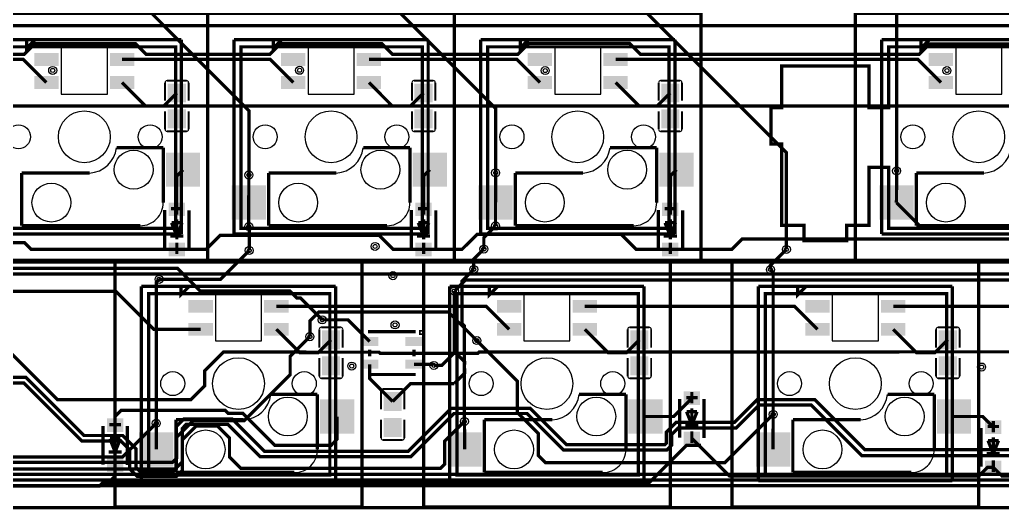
# Model space of a CAD drawing. Extents: x 183 to 12581, y -4976 to -1155.
# Drawn here: x 7304 to 10291, y -4976 to -3488 of the extents above; entities that cross this region are included whole.
import ezdxf

# ---------------------------------------------------------------- set-up
doc = ezdxf.new("R2010")
doc.units = 9
for name, color, linetype, true_color in [('BoardOutLine', 7, 'Continuous', 0xff00ff), ('BottomLayer', 7, 'Continuous', 0x0000ff), ('BottomPasteMaskLayer', 7, 'Continuous', 0x800000), ('BottomSilkLayer', 7, 'Continuous', 0x66cc33), ('BottomSolderMaskLayer', 7, 'Continuous', 0xaa00ff), ('Document', 7, 'Continuous', 0xffffff), ('Hole', 7, 'Continuous', 0x222222), ('Multi-Layer', 7, 'Continuous', 0xc0c0c0), ('TopLayer', 7, 'Continuous', 0xff0000), ('TopSilkLayer', 7, 'Continuous', 0xffcc00)]:
    doc.layers.add(name, color=color, linetype=linetype, true_color=true_color)

msp = doc.modelspace()

# ---------------------------------------------------------------- hatches: boundary and pattern name
at = {"layer": 'BottomLayer'}
for points in [[(7350.2, -3591.3), (7420.2, -3591.3), (7420.2, -3626.3), (7350.2, -3626.3)], [(7580.2, -3591.3), (7650.2, -3591.3), (7650.2, -3626.3), (7580.2, -3626.3)], [(8100.2, -3591.3), (8170.2, -3591.3), (8170.2, -3626.3), (8100.2, -3626.3)], [(8330.2, -3591.3), (8400.2, -3591.3), (8400.2, -3626.3), (8330.2, -3626.3)], [(8850.2, -3591.3), (8920.2, -3591.3), (8920.2, -3626.3), (8850.2, -3626.3)], [(9080.2, -3591.3), (9150.2, -3591.3), (9150.2, -3626.3), (9080.2, -3626.3)], [(10069, -3591.3), (10139, -3591.3), (10139, -3626.3), (10069, -3626.3)], [(7350.2, -3661.3), (7420.2, -3661.3), (7420.2, -3696.3), (7350.2, -3696.3)], [(7580.2, -3661.3), (7650.2, -3661.3), (7650.2, -3696.3), (7580.2, -3696.3)], [(8100.2, -3661.3), (8170.2, -3661.3), (8170.2, -3696.3), (8100.2, -3696.3)], [(8330.2, -3661.3), (8400.2, -3661.3), (8400.2, -3696.3), (8330.2, -3696.3)], [(8850.2, -3661.3), (8920.2, -3661.3), (8920.2, -3696.3), (8850.2, -3696.3)], [(9080.2, -3661.3), (9150.2, -3661.3), (9150.2, -3696.3), (9080.2, -3696.3)], [(10069, -3661.3), (10139, -3661.3), (10139, -3696.3), (10069, -3696.3)], [(7808, -3738.5), (7754.8, -3738.5), (7754.8, -3683), (7808, -3683)], [(8558, -3738.5), (8504.9, -3738.5), (8504.9, -3683), (8558, -3683)], [(9308, -3738.5), (9254.9, -3738.5), (9254.9, -3683), (9308, -3683)], [(7808, -3761.7), (7754.8, -3761.7), (7754.8, -3817.2), (7808, -3817.2)], [(8558, -3761.7), (8504.9, -3761.7), (8504.9, -3817.2), (8558, -3817.2)], [(9308, -3761.7), (9254.9, -3761.7), (9254.9, -3817.2), (9308, -3817.2)], [(7750.2, -3893.8), (7850.2, -3893.8), (7850.2, -3993.8), (7750.2, -3993.8)], [(8500.2, -3893.8), (8600.2, -3893.8), (8600.2, -3993.8), (8500.2, -3993.8)], [(9250.2, -3893.8), (9350.2, -3893.8), (9350.2, -3993.8), (9250.2, -3993.8)], [(7950.2, -3993.8), (8050.2, -3993.8), (8050.2, -4093.8), (7950.2, -4093.8)], [(8700.2, -3993.8), (8800.2, -3993.8), (8800.2, -4093.8), (8700.2, -4093.8)], [(9919, -3993.8), (10019, -3993.8), (10019, -4093.8), (9919, -4093.8)], [(7805, -4083.8), (7805, -4044.4), (7757.8, -4044.4), (7757.8, -4083.8)], [(8555.1, -4083.8), (8555.1, -4044.4), (8507.8, -4044.4), (8507.8, -4083.8)], [(9305.1, -4083.8), (9305.1, -4044.4), (9257.8, -4044.4), (9257.8, -4083.8)], [(7805, -4205.8), (7805, -4166.4), (7757.8, -4166.4), (7757.8, -4205.8)], [(8555.1, -4205.8), (8555.1, -4166.4), (8507.8, -4166.4), (8507.8, -4205.8)], [(9305.1, -4205.8), (9305.1, -4166.4), (9257.8, -4166.4), (9257.8, -4205.8)], [(7818.9, -4341.3), (7888.9, -4341.3), (7888.9, -4376.3), (7818.9, -4376.3)], [(8048.9, -4341.3), (8118.9, -4341.3), (8118.9, -4376.3), (8048.9, -4376.3)], [(8756.4, -4341.3), (8826.4, -4341.3), (8826.4, -4376.3), (8756.4, -4376.3)], [(8986.4, -4341.3), (9056.4, -4341.3), (9056.4, -4376.3), (8986.4, -4376.3)], [(9694, -4341.3), (9764, -4341.3), (9764, -4376.3), (9694, -4376.3)], [(9924, -4341.3), (9994, -4341.3), (9994, -4376.3), (9924, -4376.3)], [(7818.9, -4411.3), (7888.9, -4411.3), (7888.9, -4446.3), (7818.9, -4446.3)], [(8048.9, -4411.3), (8118.9, -4411.3), (8118.9, -4446.3), (8048.9, -4446.3)], [(8756.4, -4411.3), (8826.4, -4411.3), (8826.4, -4446.3), (8756.4, -4446.3)], [(8986.4, -4411.3), (9056.4, -4411.3), (9056.4, -4446.3), (8986.4, -4446.3)], [(9694, -4411.3), (9764, -4411.3), (9764, -4446.3), (9694, -4446.3)], [(9924, -4411.3), (9994, -4411.3), (9994, -4446.3), (9924, -4446.3)], [(8276.8, -4488.5), (8223.6, -4488.5), (8223.6, -4433), (8276.8, -4433)], [(9214.3, -4488.5), (9161.1, -4488.5), (9161.1, -4433), (9214.3, -4433)], [(10151.8, -4488.5), (10098.6, -4488.5), (10098.6, -4433), (10151.8, -4433)], [(8342.1, -4479), (8393.3, -4479), (8393.3, -4453.4), (8342.1, -4453.4)], [(8477.1, -4479), (8528.3, -4479), (8528.3, -4453.4), (8477.1, -4453.4)], [(8276.8, -4511.7), (8223.6, -4511.7), (8223.6, -4567.2), (8276.8, -4567.2)], [(8342.1, -4547.9), (8393.3, -4547.9), (8393.3, -4522.3), (8342.1, -4522.3)], [(8477.1, -4547.9), (8528.3, -4547.9), (8528.3, -4522.3), (8477.1, -4522.3)], [(9214.3, -4511.7), (9161.1, -4511.7), (9161.1, -4567.2), (9214.3, -4567.2)], [(10151.8, -4511.7), (10098.6, -4511.7), (10098.6, -4567.2), (10151.8, -4567.2)], [(8411.1, -4676), (8464.3, -4676), (8464.3, -4620.5), (8411.1, -4620.5)], [(9370.6, -4657.8), (9370.6, -4618.5), (9323.3, -4618.5), (9323.3, -4657.8)], [(8218.9, -4643.8), (8318.9, -4643.8), (8318.9, -4743.8), (8218.9, -4743.8)], [(9156.4, -4643.8), (9256.4, -4643.8), (9256.4, -4743.8), (9156.4, -4743.8)], [(10094, -4643.8), (10194, -4643.8), (10194, -4743.8), (10094, -4743.8)], [(7617.5, -4740), (7617.5, -4700.6), (7570.3, -4700.6), (7570.3, -4740)], [(8411.1, -4699.2), (8464.3, -4699.2), (8464.3, -4754.7), (8411.1, -4754.7)], [(10286.8, -4745.8), (10286.8, -4706.4), (10239.6, -4706.4), (10239.6, -4745.8)], [(7668.9, -4743.8), (7768.9, -4743.8), (7768.9, -4843.8), (7668.9, -4843.8)], [(8606.4, -4743.8), (8706.4, -4743.8), (8706.4, -4843.8), (8606.4, -4843.8)], [(9370.6, -4779.9), (9370.6, -4740.5), (9323.3, -4740.5), (9323.3, -4779.9)], [(9544, -4743.8), (9644, -4743.8), (9644, -4843.8), (9544, -4843.8)], [(7617.5, -4862.1), (7617.5, -4822.7), (7570.3, -4822.7), (7570.3, -4862.1)], [(10286.8, -4867.8), (10286.8, -4828.4), (10239.6, -4828.4), (10239.6, -4867.8)]]:
    msp.add_hatch(color=256, dxfattribs=at).paths.add_polyline_path(points)
at = {"layer": 'BottomPasteMaskLayer'}
for points in [[(7350.2, -3591.3), (7420.2, -3591.3), (7420.2, -3626.3), (7350.2, -3626.3)], [(7580.2, -3591.3), (7650.2, -3591.3), (7650.2, -3626.3), (7580.2, -3626.3)], [(8100.2, -3591.3), (8170.2, -3591.3), (8170.2, -3626.3), (8100.2, -3626.3)], [(8330.2, -3591.3), (8400.2, -3591.3), (8400.2, -3626.3), (8330.2, -3626.3)], [(8850.2, -3591.3), (8920.2, -3591.3), (8920.2, -3626.3), (8850.2, -3626.3)], [(9080.2, -3591.3), (9150.2, -3591.3), (9150.2, -3626.3), (9080.2, -3626.3)], [(10069, -3591.3), (10139, -3591.3), (10139, -3626.3), (10069, -3626.3)], [(7350.2, -3661.3), (7420.2, -3661.3), (7420.2, -3696.3), (7350.2, -3696.3)], [(7580.2, -3661.3), (7650.2, -3661.3), (7650.2, -3696.3), (7580.2, -3696.3)], [(8100.2, -3661.3), (8170.2, -3661.3), (8170.2, -3696.3), (8100.2, -3696.3)], [(8330.2, -3661.3), (8400.2, -3661.3), (8400.2, -3696.3), (8330.2, -3696.3)], [(8850.2, -3661.3), (8920.2, -3661.3), (8920.2, -3696.3), (8850.2, -3696.3)], [(9080.2, -3661.3), (9150.2, -3661.3), (9150.2, -3696.3), (9080.2, -3696.3)], [(10069, -3661.3), (10139, -3661.3), (10139, -3696.3), (10069, -3696.3)], [(7806.6, -3683), (7756.2, -3683), (7754.3, -3684.9), (7754.3, -3730.2), (7756.2, -3732.2), (7772.4, -3732.4), (7772.4, -3714.6), (7790.1, -3714.6), (7790.1, -3732), (7806.6, -3732.2), (7808.6, -3730.2), (7808.6, -3684.9)], [(8556.6, -3683), (8506.2, -3683), (8504.3, -3684.9), (8504.3, -3730.2), (8506.2, -3732.2), (8522.4, -3732.4), (8522.4, -3714.6), (8540.1, -3714.6), (8540.1, -3732), (8556.6, -3732.2), (8558.6, -3730.2), (8558.6, -3684.9)], [(9306.6, -3683), (9256.3, -3683), (9254.3, -3684.9), (9254.3, -3730.2), (9256.3, -3732.2), (9272.4, -3732.4), (9272.4, -3714.6), (9290.1, -3714.6), (9290.1, -3732), (9306.6, -3732.2), (9308.6, -3730.2), (9308.6, -3684.9)], [(7756.2, -3817.2), (7806.6, -3817.2), (7808.6, -3815.2), (7808.6, -3770), (7806.6, -3768), (7790.5, -3767.8), (7790.5, -3785.5), (7772.8, -3785.5), (7772.8, -3768.2), (7756.2, -3768), (7754.2, -3770), (7754.2, -3815.2)], [(8506.2, -3817.2), (8556.6, -3817.2), (8558.6, -3815.2), (8558.6, -3770), (8556.6, -3768), (8540.5, -3767.8), (8540.5, -3785.5), (8522.8, -3785.5), (8522.8, -3768.2), (8506.2, -3768), (8504.3, -3770), (8504.3, -3815.2)], [(9256.3, -3817.2), (9306.6, -3817.2), (9308.6, -3815.2), (9308.6, -3770), (9306.6, -3768), (9290.5, -3767.8), (9290.5, -3785.5), (9272.8, -3785.5), (9272.8, -3768.2), (9256.3, -3768), (9254.3, -3770), (9254.3, -3815.2)], [(7750.2, -3893.8), (7850.2, -3893.8), (7850.2, -3993.8), (7750.2, -3993.8)], [(8500.2, -3893.8), (8600.2, -3893.8), (8600.2, -3993.8), (8500.2, -3993.8)], [(9250.2, -3893.8), (9350.2, -3893.8), (9350.2, -3993.8), (9250.2, -3993.8)], [(7950.2, -3993.8), (8050.2, -3993.8), (8050.2, -4093.8), (7950.2, -4093.8)], [(8700.2, -3993.8), (8800.2, -3993.8), (8800.2, -4093.8), (8700.2, -4093.8)], [(9919, -3993.8), (10019, -3993.8), (10019, -4093.8), (9919, -4093.8)], [(7805, -4083.8), (7805, -4044.4), (7757.8, -4044.4), (7757.8, -4083.8)], [(8555.1, -4083.8), (8555.1, -4044.4), (8507.8, -4044.4), (8507.8, -4083.8)], [(9305.1, -4083.8), (9305.1, -4044.4), (9257.8, -4044.4), (9257.8, -4083.8)], [(7805, -4205.8), (7805, -4166.4), (7757.8, -4166.4), (7757.8, -4205.8)], [(8555.1, -4205.8), (8555.1, -4166.4), (8507.8, -4166.4), (8507.8, -4205.8)], [(9305.1, -4205.8), (9305.1, -4166.4), (9257.8, -4166.4), (9257.8, -4205.8)], [(7818.9, -4341.3), (7888.9, -4341.3), (7888.9, -4376.3), (7818.9, -4376.3)], [(8048.9, -4341.3), (8118.9, -4341.3), (8118.9, -4376.3), (8048.9, -4376.3)], [(8756.4, -4341.3), (8826.4, -4341.3), (8826.4, -4376.3), (8756.4, -4376.3)], [(8986.4, -4341.3), (9056.4, -4341.3), (9056.4, -4376.3), (8986.4, -4376.3)], [(9694, -4341.3), (9764, -4341.3), (9764, -4376.3), (9694, -4376.3)], [(9924, -4341.3), (9994, -4341.3), (9994, -4376.3), (9924, -4376.3)], [(7818.9, -4411.3), (7888.9, -4411.3), (7888.9, -4446.3), (7818.9, -4446.3)], [(8048.9, -4411.3), (8118.9, -4411.3), (8118.9, -4446.3), (8048.9, -4446.3)], [(8756.4, -4411.3), (8826.4, -4411.3), (8826.4, -4446.3), (8756.4, -4446.3)], [(8986.4, -4411.3), (9056.4, -4411.3), (9056.4, -4446.3), (8986.4, -4446.3)], [(9694, -4411.3), (9764, -4411.3), (9764, -4446.3), (9694, -4446.3)], [(9924, -4411.3), (9994, -4411.3), (9994, -4446.3), (9924, -4446.3)], [(8275.4, -4433), (8225, -4433), (8223, -4434.9), (8223, -4480.2), (8225, -4482.2), (8241.1, -4482.4), (8241.1, -4464.7), (8258.8, -4464.7), (8258.8, -4482), (8275.4, -4482.2), (8277.3, -4480.2), (8277.3, -4434.9)], [(9212.9, -4433), (9162.5, -4433), (9160.5, -4434.9), (9160.5, -4480.2), (9162.5, -4482.2), (9178.6, -4482.4), (9178.6, -4464.7), (9196.4, -4464.7), (9196.4, -4482), (9212.9, -4482.2), (9214.9, -4480.2), (9214.9, -4434.9)], [(10150.4, -4433), (10100, -4433), (10098.1, -4434.9), (10098.1, -4480.2), (10100, -4482.2), (10116.2, -4482.4), (10116.2, -4464.7), (10133.9, -4464.7), (10133.9, -4482), (10150.4, -4482.2), (10152.4, -4480.2), (10152.4, -4434.9)], [(8342.1, -4479), (8393.3, -4479), (8393.3, -4453.4), (8342.1, -4453.4)], [(8477.1, -4479), (8528.3, -4479), (8528.3, -4453.4), (8477.1, -4453.4)], [(8225, -4567.2), (8275.4, -4567.2), (8277.3, -4565.3), (8277.3, -4520), (8275.4, -4518), (8259.2, -4517.8), (8259.2, -4535.5), (8241.5, -4535.5), (8241.5, -4518.2), (8225, -4518), (8223, -4520), (8223, -4565.3)], [(8342.1, -4547.9), (8393.3, -4547.9), (8393.3, -4522.3), (8342.1, -4522.3)], [(8477.1, -4547.9), (8528.3, -4547.9), (8528.3, -4522.3), (8477.1, -4522.3)], [(9162.5, -4567.2), (9212.9, -4567.2), (9214.9, -4565.3), (9214.9, -4520), (9212.9, -4518), (9196.7, -4517.8), (9196.7, -4535.5), (9179, -4535.5), (9179, -4518.2), (9162.5, -4518), (9160.5, -4520), (9160.5, -4565.3)], [(10100, -4567.2), (10150.4, -4567.2), (10152.4, -4565.3), (10152.4, -4520), (10150.4, -4518), (10134.3, -4517.8), (10134.3, -4535.5), (10116.6, -4535.5), (10116.6, -4518.2), (10100, -4518), (10098.1, -4520), (10098.1, -4565.3)], [(8462.9, -4620.5), (8412.5, -4620.5), (8410.5, -4622.4), (8410.5, -4667.7), (8412.5, -4669.7), (8428.6, -4669.9), (8428.6, -4652.2), (8446.3, -4652.2), (8446.3, -4669.5), (8462.9, -4669.7), (8464.8, -4667.7), (8464.8, -4622.4)], [(9370.6, -4657.8), (9370.6, -4618.5), (9323.3, -4618.5), (9323.3, -4657.8)], [(8218.9, -4643.8), (8318.9, -4643.8), (8318.9, -4743.8), (8218.9, -4743.8)], [(9156.4, -4643.8), (9256.4, -4643.8), (9256.4, -4743.8), (9156.4, -4743.8)], [(10094, -4643.8), (10194, -4643.8), (10194, -4743.8), (10094, -4743.8)], [(7617.5, -4740), (7617.5, -4700.6), (7570.3, -4700.6), (7570.3, -4740)], [(8412.5, -4754.7), (8462.9, -4754.7), (8464.8, -4752.8), (8464.8, -4707.5), (8462.9, -4705.5), (8446.7, -4705.3), (8446.7, -4723), (8429, -4723), (8429, -4705.7), (8412.5, -4705.5), (8410.5, -4707.5), (8410.5, -4752.8)], [(10286.8, -4745.8), (10286.8, -4706.4), (10239.6, -4706.4), (10239.6, -4745.8)], [(7668.9, -4743.8), (7768.9, -4743.8), (7768.9, -4843.8), (7668.9, -4843.8)], [(8606.4, -4743.8), (8706.4, -4743.8), (8706.4, -4843.8), (8606.4, -4843.8)], [(9370.6, -4779.9), (9370.6, -4740.5), (9323.3, -4740.5), (9323.3, -4779.9)], [(9544, -4743.8), (9644, -4743.8), (9644, -4843.8), (9544, -4843.8)], [(7617.5, -4862.1), (7617.5, -4822.7), (7570.3, -4822.7), (7570.3, -4862.1)], [(10286.8, -4867.8), (10286.8, -4828.4), (10239.6, -4828.4), (10239.6, -4867.8)]]:
    msp.add_hatch(color=256, dxfattribs=at).paths.add_polyline_path(points)
at = {"layer": 'BottomSolderMaskLayer'}
for points in [[(7348.2, -3589.3), (7422.2, -3589.3), (7422.2, -3628.3), (7348.2, -3628.3)], [(7578.2, -3589.3), (7652.2, -3589.3), (7652.2, -3628.3), (7578.2, -3628.3)], [(8098.2, -3589.3), (8172.2, -3589.3), (8172.2, -3628.3), (8098.2, -3628.3)], [(8328.2, -3589.3), (8402.2, -3589.3), (8402.2, -3628.3), (8328.2, -3628.3)], [(8848.2, -3589.3), (8922.2, -3589.3), (8922.2, -3628.3), (8848.2, -3628.3)], [(9078.2, -3589.3), (9152.2, -3589.3), (9152.2, -3628.3), (9078.2, -3628.3)], [(10067, -3589.3), (10141, -3589.3), (10141, -3628.3), (10067, -3628.3)], [(7348.2, -3659.3), (7422.2, -3659.3), (7422.2, -3698.3), (7348.2, -3698.3)], [(7578.2, -3659.3), (7652.2, -3659.3), (7652.2, -3698.3), (7578.2, -3698.3)], [(8098.2, -3659.3), (8172.2, -3659.3), (8172.2, -3698.3), (8098.2, -3698.3)], [(8328.2, -3659.3), (8402.2, -3659.3), (8402.2, -3698.3), (8328.2, -3698.3)], [(8848.2, -3659.3), (8922.2, -3659.3), (8922.2, -3698.3), (8848.2, -3698.3)], [(9078.2, -3659.3), (9152.2, -3659.3), (9152.2, -3698.3), (9078.2, -3698.3)], [(10067, -3659.3), (10141, -3659.3), (10141, -3698.3), (10067, -3698.3)], [(7808.9, -3739.5), (7753.9, -3739.5), (7753.9, -3681.9), (7808.9, -3681.9)], [(8559, -3739.5), (8503.9, -3739.5), (8503.9, -3681.9), (8559, -3681.9)], [(9309, -3739.5), (9253.9, -3739.5), (9253.9, -3681.9), (9309, -3681.9)], [(7808.9, -3760.7), (7753.9, -3760.7), (7753.9, -3818.3), (7808.9, -3818.3)], [(8559, -3760.7), (8503.9, -3760.7), (8503.9, -3818.3), (8559, -3818.3)], [(9309, -3760.7), (9253.9, -3760.7), (9253.9, -3818.3), (9309, -3818.3)], [(7748.2, -3891.8), (7852.2, -3891.8), (7852.2, -3995.8), (7748.2, -3995.8)], [(8498.2, -3891.8), (8602.2, -3891.8), (8602.2, -3995.8), (8498.2, -3995.8)], [(9248.2, -3891.8), (9352.2, -3891.8), (9352.2, -3995.8), (9248.2, -3995.8)], [(7948.2, -3991.8), (8052.2, -3991.8), (8052.2, -4095.8), (7948.2, -4095.8)], [(8698.2, -3991.8), (8802.2, -3991.8), (8802.2, -4095.8), (8698.2, -4095.8)], [(9917, -3991.8), (10021, -3991.8), (10021, -4095.8), (9917, -4095.8)], [(7806.2, -4084.6), (7806.2, -4043.5), (7756.6, -4043.5), (7756.6, -4084.6)], [(8556.3, -4084.6), (8556.3, -4043.5), (8506.6, -4043.5), (8506.6, -4084.6)], [(9306.3, -4084.6), (9306.3, -4043.5), (9256.6, -4043.5), (9256.6, -4084.6)], [(7806.2, -4206.6), (7806.2, -4165.6), (7756.6, -4165.6), (7756.6, -4206.6)], [(8556.3, -4206.6), (8556.3, -4165.6), (8506.6, -4165.6), (8506.6, -4206.6)], [(9306.3, -4206.6), (9306.3, -4165.6), (9256.6, -4165.6), (9256.6, -4206.6)], [(7816.9, -4339.3), (7890.9, -4339.3), (7890.9, -4378.3), (7816.9, -4378.3)], [(8046.9, -4339.3), (8120.9, -4339.3), (8120.9, -4378.3), (8046.9, -4378.3)], [(8754.4, -4339.3), (8828.4, -4339.3), (8828.4, -4378.3), (8754.4, -4378.3)], [(8984.4, -4339.3), (9058.4, -4339.3), (9058.4, -4378.3), (8984.4, -4378.3)], [(9692, -4339.3), (9766, -4339.3), (9766, -4378.3), (9692, -4378.3)], [(9922, -4339.3), (9996, -4339.3), (9996, -4378.3), (9922, -4378.3)], [(7816.9, -4409.3), (7890.9, -4409.3), (7890.9, -4448.3), (7816.9, -4448.3)], [(8046.9, -4409.3), (8120.9, -4409.3), (8120.9, -4448.3), (8046.9, -4448.3)], [(8754.4, -4409.3), (8828.4, -4409.3), (8828.4, -4448.3), (8754.4, -4448.3)], [(8984.4, -4409.3), (9058.4, -4409.3), (9058.4, -4448.3), (8984.4, -4448.3)], [(9692, -4409.3), (9766, -4409.3), (9766, -4448.3), (9692, -4448.3)], [(9922, -4409.3), (9996, -4409.3), (9996, -4448.3), (9922, -4448.3)], [(8277.7, -4489.5), (8222.6, -4489.5), (8222.6, -4431.9), (8277.7, -4431.9)], [(9215.2, -4489.5), (9160.2, -4489.5), (9160.2, -4431.9), (9215.2, -4431.9)], [(10152.7, -4489.5), (10097.7, -4489.5), (10097.7, -4431.9), (10152.7, -4431.9)], [(8341.1, -4480), (8394.3, -4480), (8394.3, -4452.4), (8341.1, -4452.4)], [(8476.1, -4480), (8529.3, -4480), (8529.3, -4452.4), (8476.1, -4452.4)], [(8277.7, -4510.7), (8222.6, -4510.7), (8222.6, -4568.3), (8277.7, -4568.3)], [(8341.1, -4548.9), (8394.3, -4548.9), (8394.3, -4521.3), (8341.1, -4521.3)], [(8476.1, -4548.9), (8529.3, -4548.9), (8529.3, -4521.3), (8476.1, -4521.3)], [(9215.2, -4510.7), (9160.2, -4510.7), (9160.2, -4568.3), (9215.2, -4568.3)], [(10152.7, -4510.7), (10097.7, -4510.7), (10097.7, -4568.3), (10152.7, -4568.3)], [(8410.1, -4677), (8465.2, -4677), (8465.2, -4619.4), (8410.1, -4619.4)], [(9371.8, -4658.7), (9371.8, -4617.6), (9322.1, -4617.6), (9322.1, -4658.7)], [(8216.9, -4641.8), (8320.9, -4641.8), (8320.9, -4745.8), (8216.9, -4745.8)], [(9154.4, -4641.8), (9258.4, -4641.8), (9258.4, -4745.8), (9154.4, -4745.8)], [(10092, -4641.8), (10196, -4641.8), (10196, -4745.8), (10092, -4745.8)], [(7618.7, -4740.9), (7618.7, -4699.8), (7569.1, -4699.8), (7569.1, -4740.9)], [(8410.1, -4698.2), (8465.2, -4698.2), (8465.2, -4755.8), (8410.1, -4755.8)], [(10288, -4746.6), (10288, -4705.6), (10238.4, -4705.6), (10238.4, -4746.6)], [(7666.9, -4741.8), (7770.9, -4741.8), (7770.9, -4845.8), (7666.9, -4845.8)], [(8604.4, -4741.8), (8708.4, -4741.8), (8708.4, -4845.8), (8604.4, -4845.8)], [(9371.8, -4780.7), (9371.8, -4739.7), (9322.1, -4739.7), (9322.1, -4780.7)], [(9542, -4741.8), (9646, -4741.8), (9646, -4845.8), (9542, -4845.8)], [(7618.7, -4862.9), (7618.7, -4821.9), (7569.1, -4821.9), (7569.1, -4862.9)], [(10288, -4868.6), (10288, -4827.6), (10238.4, -4827.6), (10238.4, -4868.6)]]:
    msp.add_hatch(color=256, dxfattribs=at).paths.add_polyline_path(points)
at = {"layer": 'Document'}
for points in [[(7764.2, -4067.2), (7799.2, -4067.2), (7799.2, -4057.2), (7764.2, -4057.2)], [(7786.4, -4080.1), (7786.4, -4045.1), (7776.4, -4045.1), (7776.4, -4080.1)], [(8514.3, -4067.2), (8549.3, -4067.2), (8549.3, -4057.2), (8514.3, -4057.2)], [(8536.4, -4080.1), (8536.4, -4045.1), (8526.4, -4045.1), (8526.4, -4080.1)], [(9264.3, -4067.2), (9299.3, -4067.2), (9299.3, -4057.2), (9264.3, -4057.2)], [(9286.4, -4080.1), (9286.4, -4045.1), (9276.4, -4045.1), (9276.4, -4080.1)], [(7786.4, -4200.1), (7786.4, -4165.1), (7776.4, -4165.1), (7776.4, -4200.1)], [(8536.4, -4200.1), (8536.4, -4165.1), (8526.4, -4165.1), (8526.4, -4200.1)], [(9286.4, -4200.1), (9286.4, -4165.1), (9276.4, -4165.1), (9276.4, -4200.1)], [(9352, -4654.2), (9352, -4619.2), (9342, -4619.2), (9342, -4654.2)], [(9329.8, -4641.2), (9364.8, -4641.2), (9364.8, -4631.2), (9329.8, -4631.2)], [(7576.7, -4723.4), (7611.7, -4723.4), (7611.7, -4713.4), (7576.7, -4713.4)], [(7598.9, -4736.4), (7598.9, -4701.4), (7588.9, -4701.4), (7588.9, -4736.4)], [(10246, -4729.2), (10281, -4729.2), (10281, -4719.2), (10246, -4719.2)], [(10268.2, -4742.1), (10268.2, -4707.1), (10258.2, -4707.1), (10258.2, -4742.1)], [(9352, -4774.2), (9352, -4739.2), (9342, -4739.2), (9342, -4774.2)], [(7598.9, -4856.4), (7598.9, -4821.4), (7588.9, -4821.4), (7588.9, -4856.4)], [(10268.2, -4862.1), (10268.2, -4827.1), (10258.2, -4827.1), (10258.2, -4862.1)]]:
    msp.add_hatch(color=256, dxfattribs=at).paths.add_polyline_path(points)

# ---------------------------------------------------------------- linework, layer by layer
at = {"layer": 'BoardOutLine', "const_width": 10}
msp.add_lwpolyline([(12505.8, -4971), (248.9, -4971)], dxfattribs=at)
at = {"layer": 'BottomLayer'}
for points, const_width in [([(11552.7, -3608.8), (11552.7, -3603.2), (11503.5, -3554), (11288.5, -3554), (11249.8, -3592.8), (10413.8, -3592.8), (10383, -3562), (10069.5, -3562), (10038.8, -3592.8), (9190.8, -3592.8), (9158, -3560), (8851.5, -3560), (8818.8, -3592.8), (8436.7, -3592.8), (8405, -3561), (8096.5, -3561), (8064.8, -3592.8), (7687.7, -3592.8), (7656, -3561), (7349.5, -3561), (7317.7, -3592.8), (6931.7, -3592.8)], 10), ([(6865.1, -3608.8), (7315.2, -3608.8), (7385.2, -3678.8)], 10), ([(7615.2, -3608.8), (8065.2, -3608.8), (8135.2, -3678.8)], 10), ([(8365.2, -3608.8), (8815.2, -3608.8), (8885.2, -3678.8)], 10), ([(9115.2, -3608.8), (10034, -3608.8), (10104, -3678.8)], 10), ([(7615.2, -3678.8), (7686.4, -3750.1), (7708, -3750.1)], 10), ([(8365.2, -3678.8), (8436.4, -3750.1), (8454.5, -3750.1)], 10), ([(9115.2, -3678.8), (9186.4, -3750.1), (9187.7, -3750.1)], 10), ([(7781.4, -3710.7), (7742, -3750.1), (7687.7, -3750.1)], 10), ([(8531.4, -3710.7), (8494.5, -3747.7), (8494.5, -3750.1)], 10), ([(9281.4, -3710.7), (9242.1, -3750.1), (9218.7, -3750.1)], 10), ([(1236.9, -3750.1), (11625.2, -3750.1)], 10), ([(7800.2, -3943.8), (7781.4, -3962.6), (7781.4, -4064.1)], 10), ([(8550.2, -3943.8), (8531.4, -3962.6), (8531.4, -4064.1)], 10), ([(9300.2, -3943.8), (9281.4, -3962.6), (9281.4, -4064.1)], 10), ([(9969.4, -3947.3), (9969, -4043.8)], 10), ([(8000.4, -3959.9), (8000.2, -4043.8)], 10), ([(8750.5, -3953.3), (8750.2, -4043.8)], 10), ([(8000.2, -4043.8), (8000.2, -4116.8)], 10), ([(8750.2, -4043.8), (8750.2, -4114.8)], 10), ([(9969, -4043.8), (10043, -4117.9), (10367.5, -4117.9)], 10), ([(7189.1, -4165.9), (7319, -4165.9), (7339.3, -4186.1), (7870.8, -4186.1), (7913.7, -4143.1), (8396.5, -4143.1), (8439.4, -4186.1), (8648, -4186.1), (8693.7, -4140.5), (9132.3, -4140.5), (9178, -4186.1), (9468.5, -4186.1), (9500.5, -4154.1), (10412.9, -4154.1), (10444.9, -4186.1), (11048.7, -4186.1), (11076.1, -4158.7), (11564.6, -4158.7), (11592, -4186.1), (11719, -4186.1)], 10), ([(8714.7, -4184.9), (8683.9, -4215.7), (8683.9, -4246.6)], 10), ([(9634.4, -4186.2), (9585.9, -4234.7), (9585.9, -4247.3)], 10), ([(8001.4, -4189.3), (7913.6, -4277.1), (7727.5, -4277.1)], 10), ([(11742.8, -4278.7), (8659.1, -4278.7), (8625.2, -4312.6)], 10), ([(6490.1, -4358.9), (6534.4, -4314.6), (7595.4, -4313.1), (7711.1, -4428.9), (7853.9, -4428.9)], 10), ([(8083.9, -4358.9), (8721.4, -4358.9), (8791.4, -4428.9)], 10), ([(9021.4, -4358.9), (9659, -4358.9), (9729, -4428.9)], 10), ([(9959, -4358.9), (10502.7, -4358.9), (10572.7, -4428.9)], 10), ([(8693.7, -4463.2), (8606.6, -4376.1), (8213.6, -4376.1), (8185.9, -4403.8), (8185.9, -4451.2)], 10), ([(8223.3, -4400.1), (8301.5, -4400.1), (8367.7, -4466.2)], 10), ([(8083.9, -4428.9), (8155.2, -4500.1), (8165.7, -4500.1)], 10), ([(9021.4, -4428.9), (9092.7, -4500.1), (9111.7, -4500.1)], 10), ([(9959, -4428.9), (10030.2, -4500.1), (10031.5, -4500.1)], 10), ([(8250.2, -4460.7), (8210.8, -4500.1), (8156.4, -4500.1)], 10), ([(9187.7, -4460.7), (9148.3, -4500.1), (9093.9, -4500.1)], 10), ([(10125.2, -4460.7), (10085.8, -4500.1), (10031.5, -4500.1)], 10), ([(7919.5, -4501.9), (7865.9, -4555.4), (7865.9, -4601.1), (7824.5, -4642.5), (7418.6, -4642.5), (7274.2, -4498.1)], 9.8), ([(7919.5, -4501.9), (7923.4, -4498), (8395.8, -4498.3), (8399.6, -4502.2), (8631, -4502.2), (8656.1, -4527.2), (8656.1, -4536.5)], 9.8), ([(12265.8, -4496.9), (8700.7, -4497.8), (8696.3, -4502.2), (8631, -4502.2)], 9.8), ([(8437.7, -4648.2), (8367.7, -4578.2), (8367.7, -4535.1)], 10), ([(8562.8, -4538.7), (8559.2, -4535.1), (8502.7, -4535.1)], 10), ([(8625.2, -4593.8), (8656.1, -4562.9), (8655.8, -4528.4)], 10), ([(10340.4, -4794.8), (9873.1, -4794.8), (9721.4, -4643.1), (9544.8, -4643.1), (9476.3, -4711.6), (9299.4, -4711.6), (9269.4, -4741.6), (9269.4, -4774.6), (9264.4, -4779.6), (8966.5, -4779.6), (8855.5, -4668.6), (8615.5, -4668.6), (8484.5, -4799.6), (8047.5, -4799.6), (7949.5, -4701.6), (7803, -4701.6), (7780.5, -4724.1), (7780.5, -4851.8), (7772, -4859.6), (7668.3, -4859.6), (7657.5, -4848.8), (7657.5, -4792.2), (7616.9, -4751.6), (7499.1, -4751.6), (7322.7, -4575.1), (6798.9, -4575.1)], 10), ([(10418.8, -4812.8), (9863.5, -4812.8), (9710, -4659.3), (9551.4, -4659.3), (9481.9, -4728.8), (9305.4, -4728.8), (9285.5, -4748.8), (9285.5, -4781.3), (9271, -4795.8), (8957.3, -4795.8), (8846.2, -4684.7), (8623.6, -4684.7), (8492.1, -4816.2), (8034.7, -4816.2), (7936.6, -4718), (7809.9, -4718), (7798.1, -4729.9), (7798.1, -4858), (7780.3, -4875.8), (7661.4, -4875.8), (7638.4, -4852.8), (7638.4, -4795.9), (7610.6, -4768), (7492.5, -4768), (7316.2, -4591.7), (6807.5, -4591.7)], 10), ([(8437.7, -4648.2), (8492.1, -4593.8), (8625.2, -4593.8)], 10), ([(9347, -4638.2), (9291.3, -4693.9), (9206.4, -4693.9)], 10), ([(8268.9, -4693.9), (8268.9, -4762.6), (8250.2, -4781.4), (8079.2, -4781.4), (7982.5, -4684.6), (7937.5, -4684.6), (7928.2, -4675.3), (7611.7, -4675.3), (7593.9, -4693.1), (7593.9, -4720.3)], 10), ([(9594.2, -4687.5), (9594, -4793.9)], 10), ([(10263.2, -4726.1), (10231, -4693.9), (10144, -4693.9)], 10), ([(7718.9, -4714.4), (7718.9, -4793.9)], 10), ([(8655.8, -4708.9), (8656.4, -4793.9)], 10), ([(3597.8, -4839.8), (3633.1, -4875.1), (4138.5, -4875.1), (4166.7, -4846.9), (4719.7, -4846.9), (4777.8, -4905.1), (5011.1, -4905.1), (5050.8, -4944.7), (5446.9, -4944.7), (5486.5, -4905.1), (7545.9, -4905.1), (7554.8, -4896.3), (9215.9, -4896.3), (9330.8, -4781.4), (9375.2, -4781.4)], 10), ([(9347, -4760.2), (9461.9, -4875.1), (10219, -4875.1), (10245.9, -4848.1), (10263.2, -4848.1)], 10), ([(7593.9, -4842.4), (7593.5, -4875.1), (7572.3, -4896.3), (7554.8, -4896.3)], 10), ([(11080, -4854.1), (11059, -4875.1), (10290.2, -4875.1), (10263.2, -4848.1)], 10)]:
    msp.add_lwpolyline(points, dxfattribs=dict(at, const_width=const_width))
at = {"layer": 'BottomSilkLayer', "const_width": 10}
for points in [[(7325.2, -3548.8), (7350.2, -3548.8), (7325.2, -3573.8), (7325.2, -3548.8)], [(8075.2, -3548.8), (8100.2, -3548.8), (8075.2, -3573.8), (8075.2, -3548.8)], [(8825.2, -3548.8), (8850.2, -3548.8), (8825.2, -3573.8), (8825.2, -3548.8)], [(10044, -3548.8), (10069, -3548.8), (10044, -3573.8), (10044, -3548.8)], [(7793.9, -4298.8), (7818.9, -4298.8), (7793.9, -4323.8), (7793.9, -4298.8)], [(8731.4, -4298.8), (8756.4, -4298.8), (8731.4, -4323.8), (8731.4, -4298.8)], [(9669, -4298.8), (9694, -4298.8), (9669, -4323.8), (9669, -4298.8)], [(8522.7, -4436.2), (8522.7, -4441.2), (8527.7, -4441.2), (8527.7, -4436.2), (8522.7, -4436.2)]]:
    msp.add_lwpolyline(points, close=True, dxfattribs=at)
at = {"layer": 'BottomSilkLayer'}
for points, const_width in [([(7811, -3672.8), (7751.8, -3672.8)], 6), ([(8561, -3672.8), (8501.9, -3672.8)], 6), ([(9311, -3672.8), (9251.9, -3672.8)], 6), ([(7745.8, -3678.8), (7745.8, -3734.3)], 6), ([(7817, -3734.3), (7817, -3678.8)], 6), ([(8495.9, -3678.8), (8495.9, -3734.3)], 6), ([(8567, -3734.3), (8567, -3678.8)], 6), ([(9245.9, -3678.8), (9245.9, -3734.3)], 6), ([(9317, -3734.3), (9317, -3678.8)], 6), ([(7745.8, -3821.4), (7745.8, -3765.9)], 6), ([(7817, -3765.9), (7817, -3821.4)], 6), ([(8495.9, -3821.4), (8495.9, -3765.9)], 6), ([(8567, -3765.9), (8567, -3821.4)], 6), ([(9245.9, -3821.4), (9245.9, -3765.9)], 6), ([(9317, -3765.9), (9317, -3821.4)], 6), ([(7811, -3827.4), (7751.8, -3827.4)], 6), ([(8561, -3827.4), (8501.9, -3827.4)], 6), ([(9311, -3827.4), (9251.9, -3827.4)], 6), ([(7744.7, -4184.4), (7744.7, -4066.3)], 10), ([(7818.7, -4184.9), (7818.7, -4066.8)], 10), ([(8494.7, -4184.4), (8494.7, -4066.3)], 10), ([(8568.7, -4184.9), (8568.7, -4066.8)], 10), ([(9244.7, -4184.4), (9244.7, -4066.3)], 10), ([(9318.7, -4184.9), (9318.7, -4066.8)], 10), ([(7781.4, -4155.1), (7781.4, -4095.1)], 10), ([(8531.4, -4155.1), (8531.4, -4095.1)], 10), ([(9281.4, -4155.1), (9281.4, -4095.1)], 10), ([(7765.4, -4105.1), (7781.4, -4145.1)], 10), ([(7797.4, -4105.1), (7765.4, -4105.1)], 10), ([(7781.4, -4145.1), (7797.4, -4105.1)], 10), ([(8515.4, -4105.1), (8531.4, -4145.1)], 10), ([(8547.4, -4105.1), (8515.4, -4105.1)], 10), ([(8531.4, -4145.1), (8547.4, -4105.1)], 10), ([(9265.4, -4105.1), (9281.4, -4145.1)], 10), ([(9297.4, -4105.1), (9265.4, -4105.1)], 10), ([(9281.4, -4145.1), (9297.4, -4105.1)], 10), ([(7801.4, -4145.1), (7761.4, -4145.1)], 10), ([(8551.4, -4145.1), (8511.4, -4145.1)], 10), ([(9301.4, -4145.1), (9261.4, -4145.1)], 10), ([(8279.8, -4422.8), (8220.6, -4422.8)], 6), ([(9217.3, -4422.8), (9158.1, -4422.8)], 6), ([(10154.8, -4422.8), (10095.6, -4422.8)], 6), ([(8214.6, -4428.8), (8214.6, -4484.3)], 6), ([(8285.8, -4484.3), (8285.8, -4428.8)], 6), ([(8367.7, -4441.2), (8367.7, -4436.2), (8502.7, -4436.2), (8502.7, -4441.2)], 10), ([(9152.1, -4428.8), (9152.1, -4484.3)], 6), ([(9223.3, -4484.3), (9223.3, -4428.8)], 6), ([(10089.6, -4428.8), (10089.6, -4484.3)], 6), ([(10160.8, -4484.3), (10160.8, -4428.8)], 6), ([(8367.7, -4511.2), (8367.7, -4491.2)], 10), ([(8502.7, -4511.2), (8502.7, -4491.2)], 10), ([(8214.6, -4571.4), (8214.6, -4515.9)], 6), ([(8285.8, -4515.9), (8285.8, -4571.4)], 6), ([(9152.1, -4571.4), (9152.1, -4515.9)], 6), ([(9223.3, -4515.9), (9223.3, -4571.4)], 6), ([(10089.6, -4571.4), (10089.6, -4515.9)], 6), ([(10160.8, -4515.9), (10160.8, -4571.4)], 6), ([(8367.7, -4561.2), (8367.7, -4566.2), (8502.7, -4566.2), (8502.7, -4561.2)], 10), ([(8279.8, -4577.4), (8220.6, -4577.4)], 6), ([(9217.3, -4577.4), (9158.1, -4577.4)], 6), ([(10154.8, -4577.4), (10095.6, -4577.4)], 6), ([(8402.1, -4671.8), (8402.1, -4616.3)], 6), ([(8408.1, -4610.3), (8467.3, -4610.3)], 6), ([(8473.3, -4616.3), (8473.3, -4671.8)], 6), ([(9310.2, -4758.5), (9310.2, -4640.4)], 10), ([(9384.2, -4759), (9384.2, -4640.9)], 10), ([(9331, -4679.2), (9347, -4719.2)], 10), ([(9363, -4679.2), (9331, -4679.2)], 10), ([(9347, -4729.2), (9347, -4669.2)], 10), ([(9347, -4719.2), (9363, -4679.2)], 10), ([(7557.2, -4840.7), (7557.2, -4722.6)], 10), ([(7631.2, -4841.2), (7631.2, -4723.1)], 10), ([(8402.1, -4703.4), (8402.1, -4758.9)], 6), ([(8473.3, -4758.9), (8473.3, -4703.4)], 6), ([(9367, -4719.2), (9327, -4719.2)], 10), ([(7593.9, -4811.4), (7593.9, -4751.4)], 10), ([(10226.5, -4846.4), (10226.5, -4728.3)], 10), ([(7577.9, -4761.4), (7593.9, -4801.4)], 10), ([(7609.9, -4761.4), (7577.9, -4761.4)], 10), ([(7593.9, -4801.4), (7609.9, -4761.4)], 10), ([(8408.1, -4764.9), (8467.3, -4764.9)], 6), ([(10247.2, -4767.1), (10263.2, -4807.1)], 10), ([(10279.2, -4767.1), (10247.2, -4767.1)], 10), ([(10263.2, -4817.1), (10263.2, -4757.1)], 10), ([(10263.2, -4807.1), (10279.2, -4767.1)], 10), ([(7613.9, -4801.4), (7573.9, -4801.4)], 10), ([(10283.2, -4807.1), (10243.2, -4807.1)], 10)]:
    msp.add_lwpolyline(points, dxfattribs=dict(at, const_width=const_width))
for centre, start, end in [((7751.8, -3678.8), 90, 180), ((7811, -3678.8), 0, 90), ((8501.9, -3678.8), 90, 180), ((8561, -3678.8), 0, 90), ((9251.9, -3678.8), 90, 180), ((9311, -3678.8), 0, 90), ((7751.8, -3821.4), 180, 270), ((7811, -3821.4), 270, 0), ((8501.9, -3821.4), 180, 270), ((8561, -3821.4), 270, 0), ((9251.9, -3821.4), 180, 270), ((9311, -3821.4), 270, 0), ((8220.6, -4428.8), 90, 180), ((8279.8, -4428.8), 0, 90), ((9158.1, -4428.8), 90, 180), ((9217.3, -4428.8), 0, 90), ((10095.6, -4428.8), 90, 180), ((10154.8, -4428.8), 0, 90), ((8220.6, -4571.4), 180, 270), ((8279.8, -4571.4), 270, 0), ((9158.1, -4571.4), 180, 270), ((9217.3, -4571.4), 270, 0), ((10095.6, -4571.4), 180, 270), ((10154.8, -4571.4), 270, 0), ((8408.1, -4616.3), 90, 180), ((8467.3, -4616.3), 0, 90), ((8408.1, -4758.9), 180, 270), ((8467.3, -4758.9), 270, 360)]:
    msp.add_arc(centre, 6, start, end, dxfattribs=at)
at = {"layer": 'Document', "const_width": 10}
for points in [[(7875.2, -4218.8), (7125.2, -4218.8), (7125.2, -3468.8), (7875.2, -3468.8)], [(7875.2, -3468.8), (7875.2, -4218.8)], [(8625.2, -4218.8), (7875.2, -4218.8), (7875.2, -3468.8), (8625.2, -3468.8)], [(9375.2, -4218.8), (8625.2, -4218.8), (8625.2, -3468.8), (9375.2, -3468.8)], [(8625.2, -3468.8), (8625.2, -4218.8)], [(9375.2, -3468.8), (9375.2, -4218.8)], [(10594, -4218.8), (9844, -4218.8), (9844, -3468.8), (10594, -3468.8)], [(7598.2, -3876.8), (7740.2, -3876.8)], [(7740.2, -3876.8), (7740.2, -4043.8)], [(8348.2, -3876.8), (8490.2, -3876.8)], [(8490.2, -3876.8), (8490.2, -4043.8)], [(9098.2, -3876.8), (9240.2, -3876.8)], [(9240.2, -3876.8), (9240.2, -4043.8)], [(7310.2, -3953.8), (7310.2, -4113.8)], [(7310.2, -3953.8), (7516.2, -3953.8)], [(8060.2, -3953.8), (8060.2, -4113.8)], [(8060.2, -3953.8), (8266.2, -3953.8)], [(8810.2, -3953.8), (8810.2, -4113.8)], [(8810.2, -3953.8), (9016.2, -3953.8)], [(10029, -3953.8), (10029, -4113.8)], [(10029, -3953.8), (10235, -3953.8)], [(7670.2, -4113.8), (7310.2, -4113.8)], [(8420.2, -4113.8), (8060.2, -4113.8)], [(9170.2, -4113.8), (8810.2, -4113.8)], [(10389, -4113.8), (10029, -4113.8)], [(8343.9, -4968.8), (7593.9, -4968.8), (7593.9, -4218.8), (8343.9, -4218.8)], [(8343.9, -4218.8), (8343.9, -4968.8)], [(9281.4, -4968.8), (8531.4, -4968.8), (8531.4, -4218.8), (9281.4, -4218.8)], [(9281.4, -4218.8), (9281.4, -4968.8)], [(10219, -4968.8), (9469, -4968.8), (9469, -4218.8), (10219, -4218.8)], [(10219, -4218.8), (10219, -4968.8)], [(8066.9, -4626.8), (8208.9, -4626.8)], [(8208.9, -4626.8), (8208.9, -4793.8)], [(9004.4, -4626.8), (9146.4, -4626.8)], [(9146.4, -4626.8), (9146.4, -4793.8)], [(9942, -4626.8), (10084, -4626.8)], [(10084, -4626.8), (10084, -4793.8)], [(7778.9, -4703.8), (7778.9, -4863.8)], [(7778.9, -4703.8), (7984.9, -4703.8)], [(8716.4, -4703.8), (8716.4, -4863.8)], [(8716.4, -4703.8), (8922.4, -4703.8)], [(9654, -4703.8), (9654, -4863.8)], [(9654, -4703.8), (9860, -4703.8)], [(8138.9, -4863.8), (7778.9, -4863.8)], [(9076.4, -4863.8), (8716.4, -4863.8)], [(10014, -4863.8), (9654, -4863.8)]]:
    msp.add_lwpolyline(points, dxfattribs=at)
at = {"layer": 'Document'}
for centre, radius, start, end in [((7511.4, -3866.6), 87.4, 273.1216, 353.2761), ((8261.4, -3866.6), 87.4, 273.1216, 353.2761), ((9011.4, -3866.6), 87.4, 273.1216, 353.2761), ((10230.2, -3866.6), 87.4, 273.1216, 353.2761), ((7670.5, -4044.2), 69.7, 270, 0.2787), ((8420.5, -4044.2), 69.7, 270, 0.2787), ((9170.5, -4044.2), 69.7, 270, 0.2787), ((7980.2, -4616.6), 87.4, 273.1216, 353.2761), ((8917.7, -4616.6), 87.4, 273.1216, 353.2761), ((9855.2, -4616.6), 87.4, 273.1216, 353.2761), ((8139.3, -4794.2), 69.7, 270, 0.2787), ((9076.8, -4794.2), 69.7, 270, 0.2787), ((10014.3, -4794.2), 69.7, 270, 0.2787)]:
    msp.add_arc(centre, radius, start, end, dxfattribs=at)
at = {"layer": 'Hole'}
for centre in [(7404.1, -3642), (8154.6, -3641.7), (8901.3, -3642.7), (10122.5, -3642.5), (9969.4, -3947.3), (8000.4, -3959.9), (8750.5, -3953.3), (8000.2, -4116.8), (8750.2, -4114.8), (8384.1, -4177.1), (8714.7, -4184.9), (9634.4, -4186.2), (8001.4, -4189.3), (8684, -4246.7), (9585.9, -4247.3), (7727.5, -4277.1), (8438.4, -4265.8), (8625.2, -4312.6), (8223.3, -4400.1), (8444.7, -4415.5), (8185.9, -4451.2), (8693.7, -4463.2), (8313.2, -4540.6), (8562.8, -4538.7), (10227.7, -4543.5), (9594.2, -4687.5), (7718.9, -4714.4), (8655.8, -4708.9)]:
    msp.add_circle(centre, 6.1, dxfattribs=at)
at = {"layer": 'Multi-Layer'}
for points in [[(7570.2, -3573.8), (7430.2, -3573.8), (7430.2, -3713.8), (7570.2, -3713.8)], [(8320.2, -3573.8), (8180.2, -3573.8), (8180.2, -3713.8), (8320.2, -3713.8)], [(9070.2, -3573.8), (8930.2, -3573.8), (8930.2, -3713.8), (9070.2, -3713.8)], [(10289, -3573.8), (10149, -3573.8), (10149, -3713.8), (10289, -3713.8)], [(8038.9, -4323.8), (7898.9, -4323.8), (7898.9, -4463.8), (8038.9, -4463.8)], [(8976.4, -4323.8), (8836.4, -4323.8), (8836.4, -4463.8), (8976.4, -4463.8)], [(9914, -4323.8), (9774, -4323.8), (9774, -4463.8), (9914, -4463.8)]]:
    msp.add_lwpolyline(points, close=True, dxfattribs=at)
for centre, radius in [((7404.1, -3642), 12.2), ((8154.6, -3641.7), 12.2), ((8901.3, -3642.7), 12.2), ((10122.5, -3642.5), 12.2), ((7500.2, -3843.8), 78.7), ((8250.2, -3843.8), 78.7), ((9000.2, -3843.8), 78.7), ((10219, -3843.8), 78.7), ((7300.2, -3843.8), 36.4), ((7700.2, -3843.8), 36.4), ((8050.2, -3843.8), 36.4), ((8450.2, -3843.8), 36.4), ((8800.2, -3843.8), 36.4), ((9200.2, -3843.8), 36.4), ((10019, -3843.8), 36.4), ((7650.2, -3943.8), 59.1), ((8400.2, -3943.8), 59.1), ((9150.2, -3943.8), 59.1), ((8750.5, -3953.3), 12.2), ((9969.4, -3947.3), 12.2), ((8000.4, -3959.9), 12.2), ((7400.2, -4043.8), 59.1), ((8150.2, -4043.8), 59.1), ((8900.2, -4043.8), 59.1), ((10119, -4043.8), 59.1), ((8000.2, -4116.8), 12.2), ((8750.2, -4114.8), 12.2), ((8001.4, -4189.3), 12.2), ((8384.1, -4177.1), 12.2), ((8714.7, -4184.9), 12.2), ((9634.4, -4186.2), 12.2), ((8684, -4246.7), 12.2), ((9585.9, -4247.3), 12.2), ((7727.5, -4277.1), 12.2), ((8438.4, -4265.8), 12.2), ((8625.2, -4312.6), 12.2), ((8223.3, -4400.1), 12.2), ((8444.7, -4415.5), 12.2), ((8185.9, -4451.2), 12.2), ((8693.7, -4463.2), 12.2), ((7968.9, -4593.9), 78.7), ((8313.2, -4540.6), 12.2), ((8562.8, -4538.7), 12.2), ((8906.4, -4593.9), 78.7), ((9844, -4593.9), 78.7), ((10227.7, -4543.5), 12.2), ((7768.9, -4593.9), 36.4), ((8168.9, -4593.9), 36.4), ((8706.4, -4593.9), 36.4), ((9106.4, -4593.9), 36.4), ((9644, -4593.9), 36.4), ((10044, -4593.9), 36.4), ((8118.9, -4693.9), 59.1), ((9056.4, -4693.9), 59.1), ((9994, -4693.9), 59.1), ((9594.2, -4687.5), 12.2), ((7718.9, -4714.4), 12.2), ((8655.8, -4708.9), 12.2), ((7868.9, -4793.9), 59.1), ((8806.4, -4793.9), 59.1), ((9744, -4793.9), 59.1)]:
    msp.add_circle(centre, radius, dxfattribs=at)
at = {"layer": 'TopLayer', "const_width": 10}
for points in [[(12087.8, -1879.2), (12087.8, -2075.8), (12104, -2092), (12104, -2177.7), (12087.8, -2193.9), (12087.8, -2382.5), (12240.8, -2535.6), (12240.8, -4196.5), (12152.4, -4284.9), (12086.9, -4284.9), (12039.9, -4331.9), (12039.9, -4705.9), (11858.9, -4886.9), (5705.9, -4886.9), (5582.5, -4763.5), (5582.5, -4694.3), (5545, -4656.8), (5537.7, -4656.8)], [(12287.8, -1879.2), (12327.7, -1919.2), (12327.7, -2349.2), (12260.2, -2416.7), (12260.2, -4199.9), (12156.5, -4303.6), (12091.5, -4303.6), (12056.8, -4338.2), (12056.8, -4712.9), (11865.4, -4904.3), (5699.4, -4904.3), (5566, -4771), (5566, -4701.6), (5552.8, -4688.4), (5542.2, -4688.4)], [(1031.3, -4406.3), (1031.3, -4312.6), (1125, -4218.8), (2627.1, -4218.8), (2681.8, -4273.4), (3226.7, -4273.4), (3281.3, -4218.8), (3377.8, -4218.8), (3450.9, -4291.2), (3962.8, -4291.2), (4035, -4218.8), (11761.8, -4218.8), (11812.8, -4167.7), (11812.8, -2062.5)], [(7625.2, -3388.8), (8000.4, -3764.1), (8000.4, -3959.9)], [(8375.2, -3382.8), (8750.5, -3758.1), (8750.5, -3953.3)], [(9125.2, -3382.8), (9634.4, -3892), (9634.4, -4186.2)], [(9976.3, -3406.8), (9969.4, -3413.7), (9969.4, -3947.3)], [(8000.2, -4116.8), (8001.4, -4118), (8001.4, -4189.3)], [(8750.2, -4114.8), (8714.7, -4150.3), (8714.7, -4184.9)], [(8223.3, -4400), (8157.2, -4333.9), (8146.9, -4333.9), (8125.6, -4312.6), (7852.6, -4312.6), (7783.6, -4243.6), (5508.6, -4243.6), (5500.6, -4235.6), (4065.3, -4235.6), (3988.3, -4312.6), (3656.3, -4312.6), (3559.7, -4409.3), (3559.7, -4548.5)], [(8683.9, -4246.6), (8648.7, -4281.9), (8648.7, -4411.8), (8655.8, -4418.9), (8655.8, -4708.9)], [(7718.9, -4714.4), (7616.5, -4816.6), (6383.8, -4816.6), (6380.8, -4813.5), (6380.8, -4743.5), (6326.3, -4689.1), (6220.3, -4689.1), (6170.3, -4739.1), (6171.3, -4740.1), (6171.3, -4808.5), (6160.8, -4819.1), (5730.3, -4819.1), (5728.4, -4817.2), (5728.4, -4757.8), (5673.4, -4702.8), (5673.4, -4269), (5664.5, -4260.2), (5502.3, -4260.2), (5493.8, -4251.7), (5334.2, -4251.7), (5325.7, -4260.2), (5304.2, -4260.2), (5281.8, -4282.5), (5281.8, -4310.7)], [(9585.9, -4247.3), (9594.2, -4255.5), (9594.2, -4687.5)], [(7727.5, -4277.1), (7718.9, -4285.7), (7718.9, -4714.4)], [(8625.2, -4312.6), (8625.2, -4500.1), (8586.6, -4538.7), (8562.8, -4538.7)], [(8625.2, -4312.6), (8625.2, -4500.1)], [(8185.9, -4451.2), (8125.9, -4511.1), (8125.9, -4567.1), (7986.7, -4706.4), (7831.1, -4706.4), (7781.5, -4756), (7781.5, -4819.9), (7768.1, -4833.2), (6374.7, -4833.2), (6361.9, -4820.4), (6361.9, -4752.6), (6315.4, -4706.1), (6228, -4706.1), (6188.3, -4745.8), (6188.3, -4819.7), (6172.2, -4835.8), (5724, -4835.8), (5710.1, -4821.9), (5710.1, -4772.7), (5654.1, -4716.7), (5654.1, -4572.6), (5580.4, -4499.4), (5542.5, -4499.4)], [(9594.2, -4687.5), (9447.9, -4833.8), (8901.5, -4833.8), (8880.2, -4812.4), (8880.2, -4745.8), (8816.2, -4681.8), (8816.2, -4585.8), (8693.7, -4463.2)], [(11912.8, -4685.5), (11956.8, -4729.4), (11956.8, -4766.3), (11853.3, -4869.8), (5711.5, -4869.8), (5598.8, -4757.1), (5598.8, -4684), (5540.3, -4625.5), (5537.3, -4625.5)], [(8655.8, -4708.9), (8595.5, -4769.3), (8595.5, -4839), (8583.5, -4851), (7975.5, -4851), (7941.5, -4817), (7941.5, -4759), (7905.5, -4723), (7839.5, -4723), (7798.5, -4764), (7798.5, -4831), (7776.5, -4853), (6361.5, -4853)]]:
    msp.add_lwpolyline(points, dxfattribs=at)
at = {"layer": 'TopSilkLayer', "const_width": 10}
for points in [[(7800.2, -3468.8), (7875.2, -3468.8), (7875.2, -3543.8)], [(7875.2, -3543.8), (7875.2, -3468.8), (7950.2, -3468.8)], [(8550.2, -3468.8), (8625.2, -3468.8), (8625.2, -3543.8)], [(8625.2, -3543.8), (8625.2, -3468.8), (8700.2, -3468.8)], [(9300.2, -3468.8), (9375.2, -3468.8), (9375.2, -3543.8)], [(9844, -3543.8), (9844, -3468.8), (9919, -3468.8)], [(1468.1, -3506.1), (11206.7, -3506.1)], [(7204.9, -3548.6), (7795.4, -3548.6)], [(7795.4, -4139.1), (7795.4, -3548.6)], [(7954.9, -4139.1), (7954.9, -3548.6)], [(7954.9, -3548.6), (8545.5, -3548.6)], [(8545.5, -4139.1), (8545.5, -3548.6)], [(8704.9, -4139.1), (8704.9, -3548.6)], [(8704.9, -3548.6), (9295.5, -3548.6)], [(9295.5, -4139.1), (9295.5, -3548.6)], [(9923.7, -4139.1), (9923.7, -3548.6)], [(9923.7, -3548.6), (10514.2, -3548.6)], [(10496.6, -3570.4), (9945.4, -3570.4), (9945.4, -3570.4), (9945.4, -3755.5), (9885.4, -3755.5), (9885.4, -3628.3), (9619.6, -3628.3), (9619.6, -3755.5), (9587.2, -3755.5), (9587.2, -3865.6), (9619.6, -3865.6), (9619.6, -4112.5), (9687.5, -4112.5), (9687.5, -4159.8), (9817.5, -4159.8), (9817.5, -4112.5), (9885.4, -4112.5), (9885.4, -3936.6), (9945.4, -3936.6), (9945.4, -4121.6), (10496.6, -4121.6)], [(7204.9, -4139.1), (7795.4, -4139.1)], [(7875.2, -4143.8), (7875.2, -4218.8), (7800.2, -4218.8)], [(7950.2, -4218.8), (7875.2, -4218.8), (7875.2, -4143.8)], [(7954.9, -4139.1), (8545.5, -4139.1)], [(8625.2, -4143.8), (8625.2, -4218.8), (8550.2, -4218.8)], [(8700.2, -4218.8), (8625.2, -4218.8), (8625.2, -4143.8)], [(8704.9, -4139.1), (9295.5, -4139.1)], [(9375.2, -4143.8), (9375.2, -4218.8), (9300.2, -4218.8)], [(9919, -4218.8), (9844, -4218.8), (9844, -4143.8)], [(9923.7, -4139.1), (10514.2, -4139.1)], [(10920, -4224), (1976.7, -4224)], [(7593.9, -4293.8), (7593.9, -4218.8), (7668.9, -4218.8)], [(8268.9, -4218.8), (8343.9, -4218.8), (8343.9, -4293.8)], [(8531.4, -4293.8), (8531.4, -4218.8), (8606.4, -4218.8)], [(9206.4, -4218.8), (9281.4, -4218.8), (9281.4, -4293.8)], [(9469, -4293.8), (9469, -4218.8), (9544, -4218.8)], [(10144, -4218.8), (10219, -4218.8), (10219, -4293.8)], [(1976.7, -4260.6), (10920, -4260.6)], [(7673.6, -4889.1), (7673.6, -4298.6)], [(7673.6, -4298.6), (8264.2, -4298.6)], [(8264.2, -4889.1), (8264.2, -4298.6)], [(8611.2, -4889.1), (8611.2, -4298.6)], [(8611.2, -4298.6), (9201.7, -4298.6)], [(9201.7, -4889.1), (9201.7, -4298.6)], [(9548.7, -4889.1), (9548.7, -4298.6)], [(9548.7, -4298.6), (10139.2, -4298.6)], [(10139.2, -4889.1), (10139.2, -4298.6)], [(7668.9, -4968.8), (7593.9, -4968.8), (7593.9, -4893.8)], [(7673.6, -4889.1), (8264.2, -4889.1)], [(8343.9, -4893.8), (8343.9, -4968.8), (8268.9, -4968.8)], [(8606.4, -4968.8), (8531.4, -4968.8), (8531.4, -4893.8)], [(8611.2, -4889.1), (9201.7, -4889.1)], [(9281.4, -4893.8), (9281.4, -4968.8), (9206.4, -4968.8)], [(9544, -4968.8), (9469, -4968.8), (9469, -4893.8)], [(9548.7, -4889.1), (10139.2, -4889.1)], [(10219, -4893.8), (10219, -4968.8), (10144, -4968.8)]]:
    msp.add_lwpolyline(points, dxfattribs=at)
for points in [[(7226.7, -3570.4), (7777.9, -3570.4), (7777.9, -4121.6), (7226.7, -4121.6), (7226.7, -3570.4)], [(7976.7, -3570.4), (8527.9, -3570.4), (8527.9, -4121.6), (7976.7, -4121.6), (7976.7, -3570.4)], [(8726.7, -3570.4), (9277.9, -3570.4), (9277.9, -4121.6), (8726.7, -4121.6), (8726.7, -3570.4)], [(7695.4, -4320.4), (8246.6, -4320.4), (8246.6, -4871.6), (7695.4, -4871.6), (7695.4, -4320.4)], [(8633, -4320.4), (9184.1, -4320.4), (9184.1, -4871.6), (8633, -4871.6), (8633, -4320.4)], [(9570.4, -4320.4), (10121.6, -4320.4), (10121.6, -4871.6), (9570.4, -4871.6), (9570.4, -4320.4)]]:
    msp.add_lwpolyline(points, close=True, dxfattribs=at)

doc.saveas('drawing.dxf')
